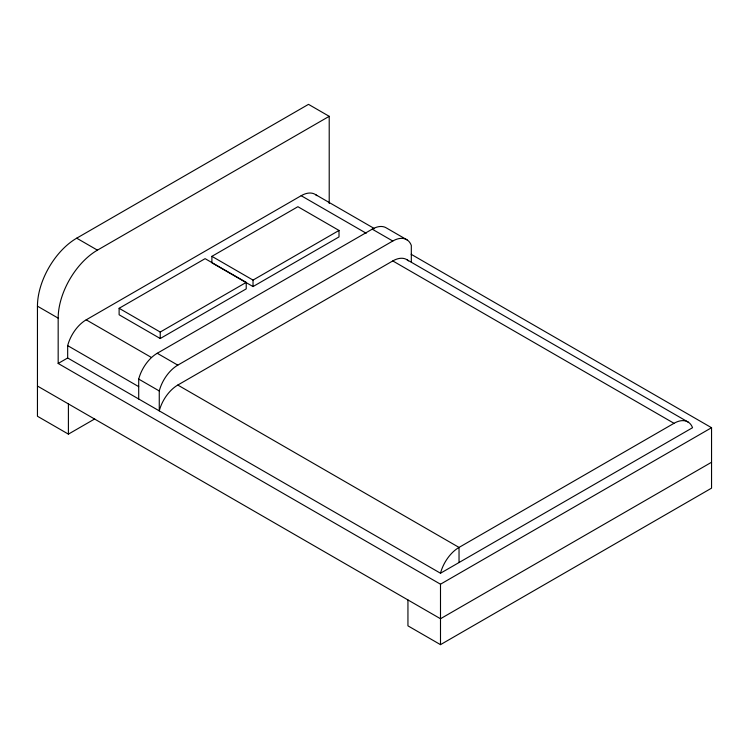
<?xml version="1.0" encoding="UTF-8"?>
<svg xmlns="http://www.w3.org/2000/svg" width="749" height="749" viewBox="0 0 749 749"><rect width="100%" height="100%" fill="white"/><g stroke="black" fill="none" stroke-linecap="round" stroke-linejoin="round"><path stroke-width="1.12" d="M94.702 418.953L68.402 434.13L37.45 416.257L37.45 306.172A55.52 32.048 -60 0 1 76.707 238.182L308.504 104.354L329.214 116.32L329.214 203.494M407.943 599.94L407.943 625.846L440.496 644.646L711.55 488.151L711.55 427.716L440.496 584.201L58.169 363.462L58.169 318.138A55.52 32.048 -60 0 1 97.426 250.147L329.214 116.32M411.313 262.028L411.313 245.447A27.807 16.057 -60 0 0 392.785 241.028L177.794 365.147A27.807 16.057 -60 0 0 159.265 390.959L159.265 410.864A27.807 16.057 -60 0 1 177.794 385.052L392.785 260.933L674.016 423.307A27.807 16.057 -60 0 1 692.544 427.716L440.496 573.228L67.672 357.985L67.672 345.635A27.807 16.057 -60 0 1 86.201 319.823L301.182 195.704A27.807 16.057 -60 0 1 316.855 195.648M119.119 308.298L205.104 258.658L246.224 282.401L246.224 288.88L160.239 338.52L119.119 314.777L119.119 308.298L160.239 332.041L246.224 282.401M211.901 256.345L297.896 206.705L339.016 230.449L339.016 236.918L253.031 286.567L211.901 262.824L211.901 256.345L253.031 280.089L339.016 230.449M58.169 363.462L67.672 357.985M138.705 398.992L138.705 379.088A27.807 16.057 -60 0 1 157.234 353.275L372.216 229.157A27.807 16.057 -60 0 1 386.596 228.071L407.156 239.942M674.016 423.307L459.034 547.425A27.807 16.057 -60 0 0 440.496 573.228M711.55 462.255L440.496 618.74L37.45 386.044M315.563 194.618L374.584 228.698M372.216 229.157L392.785 241.028M411.145 254.276L711.55 427.716M301.182 195.704L366.214 233.248M407.156 259.847L688.387 422.221M76.707 238.182L97.426 250.147M157.234 353.275L177.794 365.147M86.201 319.823L151.232 357.367M177.794 385.052L459.034 547.425L459.034 562.536M37.45 306.172L58.169 318.138M138.705 379.088L159.265 390.959M67.672 345.635L138.705 386.643M440.496 584.201L440.496 644.646M253.031 280.089L253.031 286.567M160.239 332.041L160.239 338.52M68.402 403.917L68.402 434.13M392.785 260.933A27.807 16.057 -60 0 1 408.448 260.877"/></g></svg>
